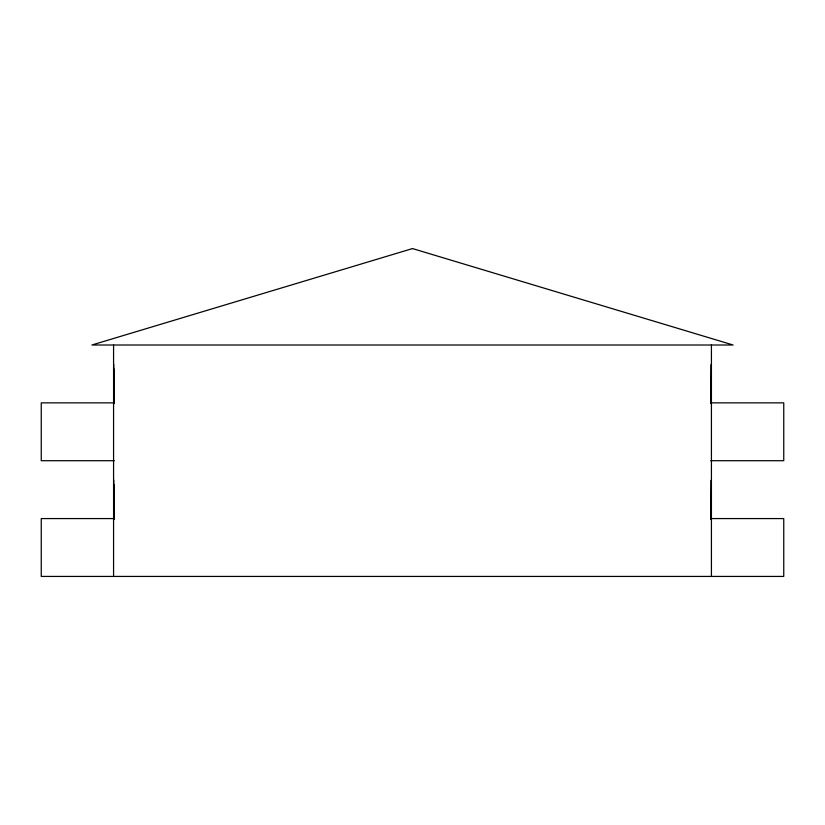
<?xml version="1.0" encoding="UTF-8"?>
<svg xmlns="http://www.w3.org/2000/svg" width="825" height="825" viewBox="0 0 825 825"><rect width="100%" height="100%" fill="white"/><g stroke="black" fill="none" stroke-linecap="round" stroke-linejoin="round"><path stroke-width="1.24" d="M113.695 364.289L114.17 403.621M114.139 369.105L113.726 402.538M113.572 402.858L41.25 402.858L41.25 460.711L114.293 460.711M711.428 402.858L783.75 402.858L783.75 460.711L710.707 460.711M113.695 479.995L114.139 519.337M114.139 484.822L113.726 519.337M113.572 518.574L41.25 518.574L41.25 576.428L783.75 576.428L783.75 518.574L711.428 518.574M711.428 345.005L711.428 576.428M711.305 403.621L711.305 364.289L710.83 403.621M711.274 519.533L711.305 479.995L710.861 519.533M113.572 345.005L113.572 576.428M412.5 248.572L91.874 345.005L733.126 345.005L412.5 248.572"/></g></svg>
